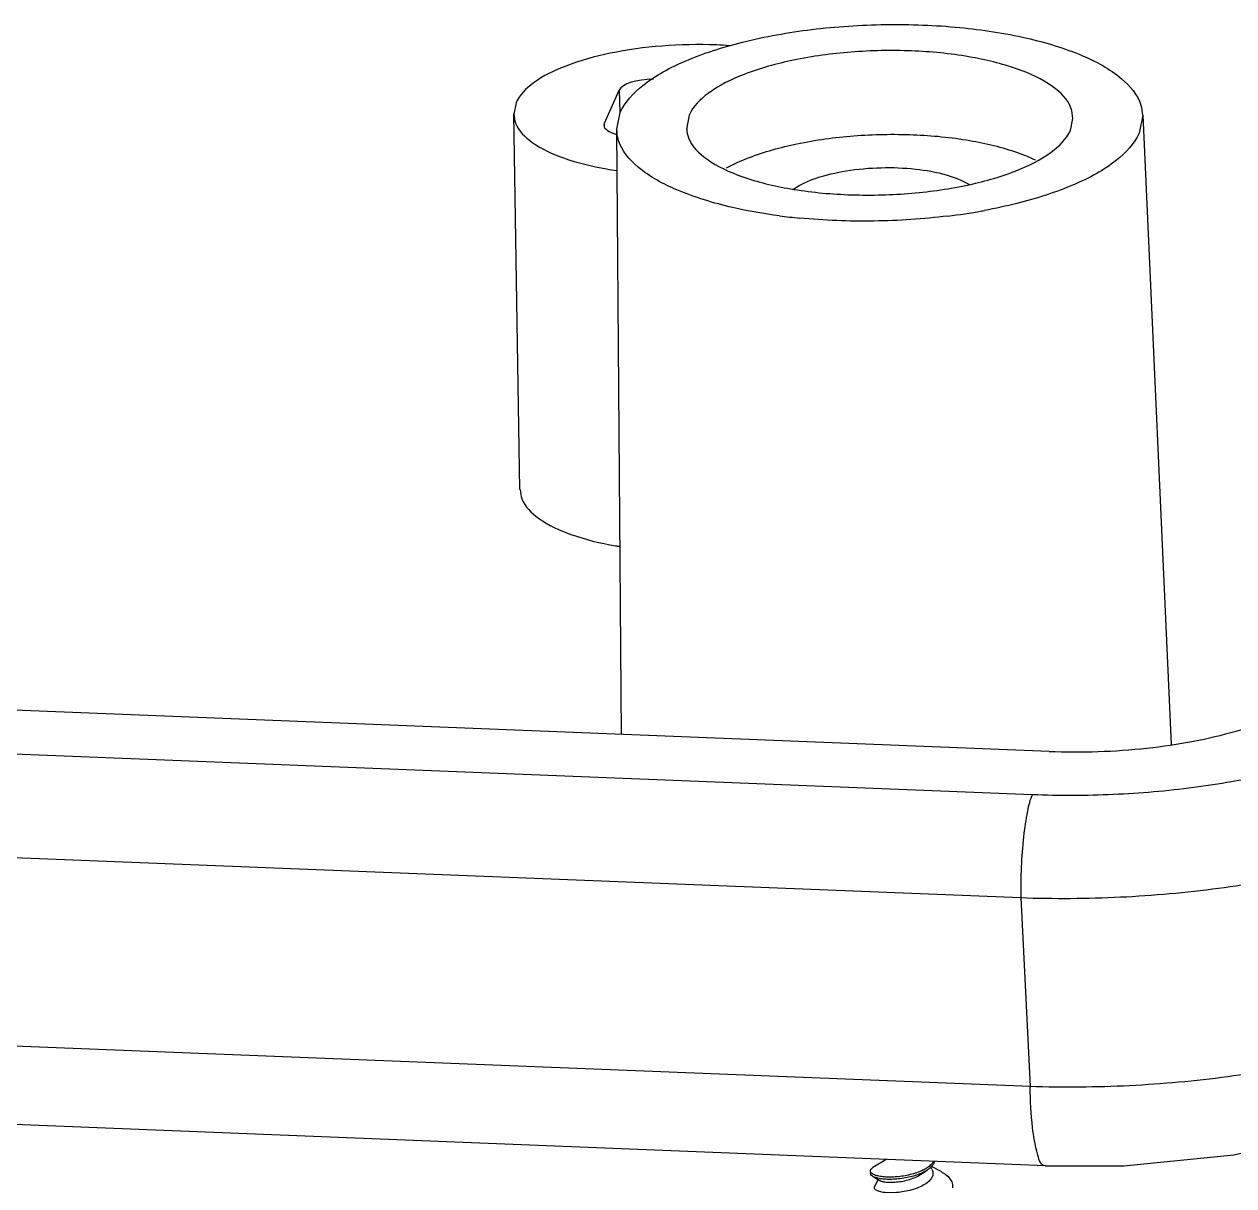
# Model space of a CAD drawing. Header units: millimetres. Extents: x 1366 to 1807, y -424 to -118.
# Drawn here: x 1542.57 to 1557.51, y -396.14 to -381.8 of the extents above; entities that cross this region are included whole.
import ezdxf

# ---------------------------------------------------------------- set-up
doc = ezdxf.new("R2010")
doc.units = ezdxf.units.MM
doc.layers.add('3_ALL_AXES', color=7, linetype='Continuous')

# ---------------------------------------------------------------- blocks, each defined once
blk = doc.blocks.new('*u50')
at = {"color": 7, "linetype": 'Continuous'}
for p, q in [((-3.290131738299806, 23.65775498309995), (-3.108684994699843, 24.06656181690005)), ((-3.108684994699843, 24.06656181690005), (-3.099320704199954, 23.78973124000004)), ((-4.382611063699869, 23.90929476669999), (-4.411580774100003, 23.76980954329997)), ((-4.333987644299896, 19.13244225050005), (-4.412027371299928, 23.77127270560004)), ((-3.139640001099906, 23.58405785800005), (-3.095323108899947, 23.78986646580006)), ((3.357570955400206, 23.75723165149998), (3.313691501100038, 23.5345444797)), ((-3.29530937419986, 23.63038785440006), (-3.290131738299806, 23.65775498309995)), ((-3.289122843899804, 23.63061785500008), (-3.290131738299806, 23.65775498309995)), ((-2.245796238899857, 23.75602305920006), (-2.27735856869981, 23.58556957250005)), ((2.464164631100175, 23.5683878863), (2.496361076200174, 23.71401881450004)), ((3.357763626500173, 23.75592932590007), (3.708064855000202, 15.98309444350002)), ((-3.139841145299897, 23.58547994419996), (-3.08438773669991, 16.10845514030007)), ((2.202102918200126, 15.89785220420003), (-129.92192746, 21.16140236120009)), ((-130.1843515293999, 20.63237273849995), (1.993953333000036, 15.36666039760007)), ((-130.3255469047999, 19.35759954360003), (1.852757957600033, 14.09188720259999)), ((1.966738448700198, 11.75839628979998), (-130.3399874288, 17.02922466040002)), ((2.155454430400141, 10.78041686120002), (-130.1514058957, 16.05125035809999)), ((1.852757957600033, 14.09188720259999), (1.966738448700198, 11.75839628979998)), ((0.175990150700045, 10.85025121300009), (0.02648186700002952, 10.75746945369997)), ((0.1894842249000703, 10.85873684880005), (0.175990150700045, 10.85025121300009)), ((0.8671921214001941, 10.70741150699996), (0.7494311712000581, 10.77194020650006)), ((-0.00680722619995322, 10.71431383510003), (-0.006077264399891646, 10.6864873756)), ((0.02425704730012512, 10.6490073169), (0.06000078980014223, 10.62852584070004)), ((0.06000078980014223, 10.62852584070004), (0.1114837662000809, 10.59859869050001))]:
    blk.add_line(p, q, dxfattribs=at)
for points in [[(2.155455496000059, 10.78044374260003), (3.125482941200062, 10.78087660539995), (4.482789423200074, 10.91393657809999), (5.711972965200175, 11.19171020030001), (6.668992827700094, 11.56323806960006), (7.414840567400006, 12.02935527700004), (7.969788904200186, 12.6136353198001), (8.185997101400062, 12.99469125920007)], [(0.621275864600193, 10.67746822660001), (0.6614329661001648, 10.70454980440002), (0.6938770273000046, 10.725966212)]]:
    blk.add_lwpolyline(points, dxfattribs=at)
for centre, radius, start, end in [((-2.509584151299805, 27.43375332239998), 4.40623909, 260.1323406392005, 261.8134978077059), ((0.03626542040001368, 30.03154192270006), 7.5766641153, 276.9237475318007, 280.1535728908007), ((0.1392721577001339, 29.42612998050004), 6.9625769389, 280.1974573955962, 280.4588621790028), ((-0.1733087430998239, 29.84092339640006), 7.389686975, 262.574066030304, 264.5087600197004), ((0.5621976892000475, 10.94731718100002), 0.2567136543, 312.4779222777971, 313.9257119940987), ((0.5748330701001123, 10.93431193030005), 0.2385812861, 313.906875410799, 317.0779840521083)]:
    blk.add_arc(centre, radius, start, end, dxfattribs=at)
for centre, major_axis, ratio, start_param, end_param in [((-2.714274102099807, 24.05083777570007), (0.3998727553999999, 0.0104773272), 0.3729192024, 1.4916453157, 2.966065971), ((-2.895710796399953, 23.64205358330003), (0.399882578, 0.01050237270000001), 0.3728996701, -3.1337415953, -2.247849503)]:
    blk.add_ellipse(centre, major_axis=major_axis, ratio=ratio, start_param=start_param, end_param=end_param, dxfattribs=at)
for points, start_tangent, end_tangent in [([(-3.095323108899947, 23.78986646580006), (-2.814830108499791, 24.12470169890003), (-2.295254676399964, 24.42325631080007), (-1.58605316299986, 24.65813455400007), (-0.7312510010999631, 24.81428003640008), (0.1806415736000417, 24.87584052160003), (1.098822619500197, 24.83926207349998), (1.92533044990023, 24.70844728459997), (2.61422843219998, 24.49080395720011), (3.093909367400101, 24.20856307770009), (3.335010855600103, 23.87970465880005), (3.354916779500172, 23.75712999170003)], (0.4056806549744106, 0.9140148829092081), (0.03827375715524852, -0.9992672913256098)), ([(-1.740555376199836, 24.61467554490002), (-1.908070143999794, 24.62385152210004), (-2.580499558799829, 24.61084364709995), (-3.221836919399948, 24.52089672600005), (-3.76926974389994, 24.36282168310004), (-4.169262740099839, 24.15207196570009), (-4.382611063699869, 23.90929476669999)], (-0.9975293656853891, 0.0702507266532191), (-0.4056806549714243, -0.9140148829105336)), ([(2.493635448600116, 23.71401909690007), (2.470653636000179, 23.84724404790006), (2.246075703100132, 24.10795226610003), (1.812200556300013, 24.32512781970001), (1.211737382000138, 24.47735797610005), (0.5031457712002521, 24.54981679590003), (-0.2440261555998404, 24.53535260720002), (-0.9564088648999132, 24.43542353580006), (-1.564642030599771, 24.25976343830007), (-2.008822979599927, 24.02569720120005), (-2.245796238899857, 23.75602305920006)], (0.0001035965842990008, 0.9999999946338739), (-0.4056806549601312, -0.914014882915546)), ([(-4.409042999499889, 23.76986809310006), (-4.388442762900013, 23.65825053130004), (-4.18617907319981, 23.42350814380006), (-3.7956526518999, 23.22806673000002), (-3.264694683299922, 23.09269918740006)], (0.02306518992929726, -0.9997339631189517), (0.985202401554593, -0.1713949473323606)), ([(-1.128384746899883, 22.5132154726), (-1.706962057599867, 22.61596366089998), (-2.395860039999889, 22.83360698830006), (-2.875540975199783, 23.11584786780008), (-3.116642463399785, 23.44470628670001), (-3.136922104799851, 23.58407483130009)], (-0.9915697709944288, 0.1295738756465054), (-0.006244902135651234, 0.9999805004085411)), ([(-2.27451002989983, 23.58574477030004), (-2.252285243699816, 23.4771668976), (-2.027707310899814, 23.21645867940003), (-1.593832164099922, 22.99928312590009), (-0.9933689897998192, 22.84705296940001)], (0.06138845806735748, -0.9981139500157847), (0.9855810976859202, -0.169203723021147)), ([(-1.783741004399872, 23.10480400230006), (-1.51078936809995, 23.22991451120004), (-0.9124161605998324, 23.40270302709996), (-0.2114231612999902, 23.50101857280004), (0.5235749503001443, 23.51523782440006), (1.220629427600215, 23.44396853720002), (1.811506099900043, 23.29418755560005), (2.027630488600153, 23.20477700100002)], (0.8746638033102336, 0.4847300601147786), (0.8994930658213689, -0.4369350346896833)), ([(1.174777257200049, 22.88898740970001), (1.783010422900134, 23.06464750720011), (2.227191371800018, 23.29871374430002), (2.464164631100175, 23.5683878863)], (0.9788080376188186, 0.2047799440687427), (0.4056806549848547, 0.9140148829045726)), ([(3.313691501100038, 23.5345444797), (3.033198500700109, 23.19970924660004), (2.513623068600054, 22.90115463470011), (1.804421555200179, 22.66627639149999), (1.403185344500116, 22.57923279379997)], (-0.4056806549850211, -0.9140148829044986), (-0.9833847204883452, -0.1815337200358638)), ([(-0.955921593499852, 22.84401997820009), (-0.9520645380998758, 22.84667818050002), (-0.6741657809998287, 22.97862846960004), (-0.3035764079997989, 23.06845783180006), (0.1274917520001964, 23.10797512490001), (0.5506530927000313, 23.09111724570005), (0.9322723448001398, 23.01922415429999), (1.211628892699991, 22.90350228080001), (1.215211922800108, 22.90138515930005)], (0.8217247188682805, 0.5698846255171706), (0.8597952879267612, -0.5106388771518852)), ([(-0.9933689897998192, 22.84705296940001), (-0.2847773789999337, 22.77459414960003), (0.4623945478001588, 22.78905833830004), (1.174777257200049, 22.88898740970001)], (0.9855810976854312, -0.169203723023995), (0.9788080376249207, 0.2047799440395756)), ([(0.9496193934000985, 22.5101309091001), (0.03772681870009365, 22.44857042399997), (-0.8804542272998788, 22.48514887210001)], (-0.9926147995717562, -0.1213089430797352), (-0.9953790768314056, 0.09602340030564778)), ([(-4.330944508399853, 19.13100263220008), (-4.309937928399904, 19.01715978520008), (-4.10371483759991, 18.7777352654), (-3.705206165299842, 18.57824852229999), (-3.153732883799876, 18.43843154080002), (-3.102142496199804, 18.42988461160007)], (0.02306816939683376, -0.9997338943742374), (0.9874877295273103, -0.1576958592766399)), ([(2.202102918200126, 15.89785220420003), (2.808070396300081, 15.89620347499999), (3.410446400000183, 15.93896649010003), (3.986056478100181, 16.02430981340001), (4.512766438700055, 16.14902752789999), (4.970202141200161, 16.30845220110007), (5.341011806000097, 16.49638051220006), (5.489400766500239, 16.59878338580006), (5.611082962400133, 16.70556258400006), (5.769518097500168, 16.92799100499997)], (0.9992074122677992, -0.03980637221712622), (0.4056806549714164, 0.914014882910537)), ([(1.993953333000036, 15.36666039760007), (2.995961233900061, 15.36907227380004), (3.989541406900116, 15.45517989259997), (4.920230751700046, 15.62085967279995), (5.741289080400065, 15.85787885520006), (6.411256809300085, 16.15432208710001), (6.896295391200056, 16.49517420630002), (7.171450218400196, 16.86173180490005)], (0.9992103954039823, -0.03973141976594001), (0.4061815202271477, 0.913792412217328)), ([(1.852757957600033, 14.09188720259999), (3.081930673800116, 14.0998919845), (4.294729578400165, 14.20871907870003), (5.430449263100172, 14.41289017530005), (6.432249128000194, 14.70217320640006), (7.250018511800135, 15.06209759230001), (7.84278512560013, 15.47465185789997), (8.180809706400169, 15.91919670050004)], (0.9993781107025982, -0.03526176184630443), (0.4104833991421789, 0.9118680710654817)), ([(1.993953333000036, 15.36666039760007), (1.933623338700045, 15.15840223730004), (1.88575959660011, 14.84421083059999), (1.857412381100175, 14.47035203149994), (1.852757941500158, 14.09188720350005)], (-0.4056804624743186, -0.9140149683493282), (0.02134700758467344, -0.9997721266704628)), ([(7.956658623900239, 13.1435937302), (7.363816306900162, 12.73272454009998), (6.545996466900078, 12.37365768580003), (5.544175269100151, 12.08436859779999), (4.408479373700175, 11.87933231580007), (3.195763173300065, 11.76882217690002), (1.966738448700198, 11.75839628979998)], (-0.736087249604888, -0.6768866677436566), (-0.9994550413344646, 0.03300939792125287)), ([(2.155272516100013, 10.78083883910006), (2.152479502400183, 10.78063812350001), (2.063269811300188, 10.90907981090004), (1.997930385200107, 11.25303262140005), (1.966738448700198, 11.75839628979998)], (-0.9935639769713285, -0.1132723428949789), (-0.02134709339248311, 0.9997721248383017)), ([(0.7299315469001613, 10.78143246620004), (0.7073678506001215, 10.76357397130005), (0.6814647942001102, 10.74640446090007)], (-0.7536471060053579, -0.6572792706374886), (-0.8540244239042272, -0.5202329126218879)), ([(0.7355579764000595, 10.75798120679997), (0.7080978123001387, 10.73574751180001), (0.6938798689000123, 10.72596187880004)], (-0.7374659442088521, -0.6753843210588666), (-0.8362250937481894, -0.548386353391322)), ([(0.7748517806001018, 10.83510465960001), (0.7497735618001116, 10.8007056491), (0.7299315469001613, 10.78143246620004)], (-0.4783218100110349, -0.8781846309676384), (-0.7536471052699458, -0.657279271480724)), ([(0.7867057716000545, 10.83453412419999), (0.7780094935001216, 10.81194161350004), (0.7505035236001731, 10.77287918950003), (0.7495416790002309, 10.77183752600001)], (-0.2652368557312345, -0.9641832867052863), (-0.6806863617098405, -0.7325749633875158)), ([(-0.006378843399943435, 10.71433479910002), (-0.005518794699810314, 10.72345106739999), (0.01178009870000096, 10.74694077859999), (0.02646476850009094, 10.75749697419997)], (-0.04887894806630103, 0.9988047098587052), (0.8494072745168529, 0.5277378913796616)), ([(0.01932830870009639, 10.67934148719996), (-0.002758991199925731, 10.70040831580002), (-0.006378843399943435, 10.71433479910002)], (-0.8554093432155857, 0.5179525610897975), (-0.04887894782530227, 0.9988047098704989)), ([(0.02428117890008252, 10.64905021779998), (0.02005827040011354, 10.65151502770004), (-0.002029029399864157, 10.67258185620005), (-0.005648881599881861, 10.68650833950005)], (-0.8715770408109528, 0.4902585664026919), (-0.04887894750805578, 0.9988047098860241)), ([(0.03417535200014754, 10.67140992680004), (0.01932830870009639, 10.67934148719996)], (-0.904951330109645, 0.4255150880201363), (-0.8554093436558263, 0.5179525603627309)), ([(0.6938798689000123, 10.72596187880004), (0.6521536836000905, 10.70176736040003), (0.5847176336001212, 10.67205842099997), (0.5084482235001815, 10.64758268010007), (0.4265113910000764, 10.6290935792), (0.3424483263002003, 10.6170935353), (0.2600214870001309, 10.61180209600002), (0.1830455130000246, 10.61313654369997), (0.1152106934000585, 10.62070620970007), (0.05990717539998514, 10.63382113219996), (0.02428117890008252, 10.64905021779998)], (-0.8362250938677014, -0.5483863532090802), (-0.8715770406666858, 0.4902585666591684)), ([(0.6073079688001144, 10.70912799979999), (0.583987671900104, 10.69988488060005), (0.5077182618001643, 10.67540913959999), (0.4257814293000592, 10.65692003880008), (0.3417183646001831, 10.64491999489996), (0.2592915252000694, 10.63962855550005), (0.1823155513002348, 10.64096300330004), (0.1144807317000414, 10.64853266919999), (0.05917721370019535, 10.66164759180003), (0.03417535200014754, 10.67140992680004)], (-0.9228497272347169, -0.3851602016600477), (-0.9049513291635466, 0.4255150900322227)), ([(0.7665089574002195, 10.67380449620009), (0.748773980100168, 10.62605592049999), (0.7084228824001002, 10.58023460510003), (0.6477664745000311, 10.53860234090007), (0.5706094324000333, 10.50314573290007), (0.4819772168000327, 10.47544334949998), (0.3878013438002199, 10.45656340480002), (0.2944820463001179, 10.44697410110007), (0.2084445280002001, 10.44651307370009), (0.1357207157000175, 10.45439858570001), (0.08153199950015733, 10.4692783206001), (0.04994038120003097, 10.48931766910005), (0.04357630730009987, 10.51231915599999), (0.04487385160018675, 10.5166268168)], (-0.1256962229390344, -0.9920687776252514), (0.3874801708974907, 0.9218780381163505)), ([(0.1113149635000354, 10.59827525640003), (0.1188038423001672, 10.59481803380004), (0.1613530085001003, 10.58255842670007), (0.2218104403000325, 10.57646716659997), (0.2954105679000349, 10.57792456560003), (0.376527007300183, 10.58776257620002), (0.4590777988000809, 10.60620455989999), (0.5369829137000579, 10.63285222800005), (0.6045963344001848, 10.66670862080002), (0.6212798339001893, 10.67746242800001)], (0.8865212541748839, -0.4626878709196847), (0.8253227284628883, 0.5646613090008679)), ([(0.6814647942001102, 10.74640446090007), (0.6514237219000734, 10.72959381999999), (0.6073079688001144, 10.70912799979999)], (-0.8540244240122288, -0.5202329124445905), (-0.9228497270137355, -0.3851602021895227)), ([(0.7537014281001575, 10.73723098560004), (0.7620885684000314, 10.71797839930002), (0.7665089574002195, 10.67380449620009)], (0.4790595150824916, -0.8777824223626993), (-0.1256962225637289, -0.9920687776728031)), ([(0.8671936859000198, 10.70741437319998), (0.9266973233002318, 10.66886293390007), (0.9764661091001017, 10.6197846893001), (1.004393533400162, 10.56672717870003), (1.009858740000027, 10.53253179900003)], (0.8777540483435763, -0.4791115012358427), (0.02864731915588013, -0.9995895813308486)), ([(1.009858740000027, 10.53253179900003), (1.008743905000074, 10.51140724430002), (1.007866826100098, 10.50589214670003)], (0.02864731928842051, -0.9995895813270501), (-0.1785531894721539, -0.9839302610090419))]:
    blk.add_spline(points, degree=3, dxfattribs=dict(at, start_tangent=start_tangent, end_tangent=end_tangent))
at = {"layer": '3_ALL_AXES', "color": 7, "linetype": 'Continuous'}
for p, q in [((0.7536602534000849, 10.73726162189996), (0.7394967968000401, 10.76324137849997)), ((0.04516637720007566, 10.51648759400007), (0.09037237090024064, 10.6108707840001))]:
    blk.add_line(p, q, dxfattribs=at)

msp = doc.modelspace()

# ---------------------------------------------------------------- block references
msp.add_blockref('*u50', (1553.025598991452, -406.6755366900215))

doc.saveas('drawing.dxf')
